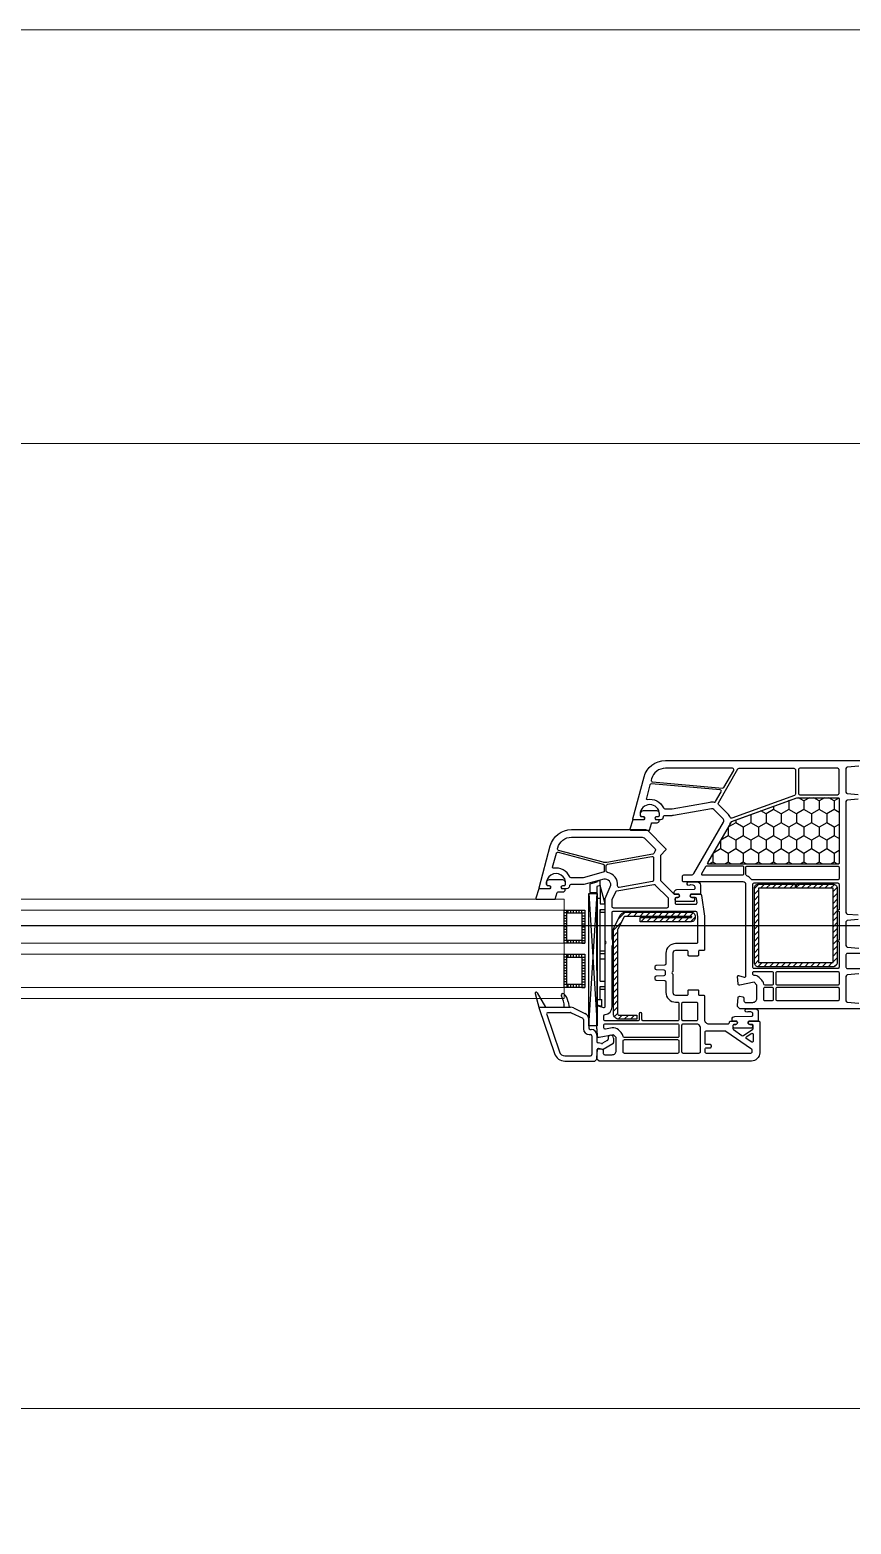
# Model space of a CAD drawing. Header units: inches. Extents: x -21163 to 11874, y -14995 to 6550.
# Drawn here: x -3928 to -3630, y 1119 to 1661 of the extents above; entities that cross this region are included whole.
import ezdxf

# ---------------------------------------------------------------- set-up
doc = ezdxf.new("R2010")
doc.units = ezdxf.units.IN
doc.header["$MEASUREMENT"] = 0
doc.linetypes.add('CONTI', pattern=[0])
doc.linetypes.add('GOST2.303 5', pattern=[24, 20, -1.5, 1, -1.5])
doc.layers.get('0').update_dxf_attribs({"color": 8})
for name, color, linetype in [('axis_dim', 8, 'CONTI'), ('GASKET', 8, 'Continuous'), ('PVC', 8, 'Continuous'), ('STEEL', 8, 'Continuous')]:
    doc.layers.add(name, color=color, linetype=linetype)
for name, color, linetype, lineweight in [('doors_windows', 8, 'Continuous', 5), ('furniture', 8, 'Continuous', 0), ('stair1', 8, 'Continuous', 15)]:
    doc.layers.add(name, color=color, linetype=linetype, lineweight=lineweight)

# ---------------------------------------------------------------- blocks, each defined once
blk = doc.blocks.new('*U13')
at = {"linetype": 'Continuous'}
h = blk.add_hatch(dxfattribs=at)
h.set_pattern_fill('HONEY', color=6, angle=-90, style=0)
h.set_pattern_definition([(270, (672.6262, 52.6428), (-2.74963, -4.7625), [3.175, -6.35]), (150, (672.6262, 52.6428), (-2.74963, 4.7625), [3.175, -6.35]), (210, (672.6262, 52.6428), (-5.49926, -6e-07), [-6.35, 3.175])])
h.paths.add_polyline_path([(544.25, -37.59, -0.57735), (543.82, -36.84), (551.5, -23.53, 0.079163), (551.89, -22.5, -0.259107), (552.21, -22.14), (575.88, -13.52, -0.087489), (576.06, -13.49), (590.77, -13.49, -0.414214), (591.27, -13.99), (591.27, -37.09, -0.414214), (590.77, -37.59)])
at = {"color": 1, "linetype": 'Continuous', "lineweight": 25}
for p, q in [((500.51, -48.17), (503.5, -96.18)), ((500.51, -96.18), (503.5, -48.17))]:
    blk.add_line(p, q, dxfattribs=at)
at = {"color": 1, "linetype": 'Continuous'}
for p, q in [((503.49, -44.14), (500.93, -44.82)), ((500.93, -44.82), (500.93, -47.87)), ((500.93, -47.87), (503.49, -47.87)), ((504.69, -43.52), (503.49, -43.85)), ((503.49, -43.85), (503.49, -44.14)), ((504.69, -45.37), (503.49, -45.65)), ((503.49, -45.65), (503.49, -88.61)), ((504.69, -45.39), (504.69, -43.52)), ((504.69, -45.37), (504.69, -51.97)), ((506.49, -51.97), (504.69, -45.37)), ((504.69, -45.65), (504.69, -51.97)), ((503.49, -49.97), (504.69, -49.97)), ((503.49, -76.2), (503.49, -52)), ((504.69, -51.97), (506.49, -51.97)), ((504.69, -53.97), (504.69, -54.57)), ((504.69, -53.97), (506.49, -53.97)), ((504.69, -79.97), (504.69, -53.97)), ((506.49, -82.97), (506.49, -51.97)), ((504.69, -54.97), (506.49, -54.97)), ((504.69, -68.97), (506.49, -68.97)), ((504.69, -69.97), (506.49, -69.97)), ((504.69, -71.97), (506.49, -71.97)), ((504.69, -79.97), (506.49, -79.97)), ((503.49, -86.67), (505.19, -86.67)), ((504.69, -81.97), (506.49, -81.97)), ((504.69, -86.67), (504.69, -81.97)), ((504.69, -82.97), (506.49, -82.97)), ((505.19, -89.07), (505.19, -86.67)), ((503.49, -88.61), (505.19, -89.07))]:
    blk.add_line(p, q, dxfattribs=at)
at = {"color": 5}
for p, q in [((492.53, -55.28), (491.53, -55.28)), ((492.53, -56.28), (491.53, -56.28)), ((492.53, -57.28), (491.53, -57.28)), ((492.53, -58.28), (491.53, -58.28)), ((492.53, -59.28), (491.53, -59.28)), ((492.53, -55.28), (492.53, -54.28)), ((493.03, -55.28), (493.03, -54.28)), ((494.03, -55.28), (494.03, -54.28)), ((495.03, -55.28), (495.03, -54.28)), ((496.03, -55.28), (496.03, -54.28)), ((497.03, -55.28), (497.03, -54.28)), ((498.03, -55.28), (498.03, -54.28)), ((498.03, -55.28), (499.03, -55.28)), ((498.03, -56.28), (499.03, -56.28)), ((498.03, -57.28), (499.03, -57.28)), ((498.03, -58.28), (499.03, -58.28)), ((498.03, -59.28), (499.03, -59.28)), ((492.53, -60.28), (491.53, -60.28)), ((492.53, -61.28), (491.53, -61.28)), ((492.53, -62.28), (491.53, -62.28)), ((492.53, -63.28), (491.53, -63.28)), ((492.53, -64.28), (491.53, -64.28)), ((498.03, -60.28), (499.03, -60.28)), ((498.03, -61.28), (499.03, -61.28)), ((498.03, -62.28), (499.03, -62.28)), ((498.03, -63.28), (499.03, -63.28)), ((498.03, -64.28), (499.03, -64.28)), ((492.53, -65.28), (491.53, -65.28)), ((492.53, -65.28), (491.53, -65.28)), ((492.53, -66.28), (491.53, -66.28)), ((492.53, -65.28), (492.53, -66.28)), ((492.53, -71.28), (492.53, -70.28)), ((493.03, -66.28), (493.03, -65.28)), ((493.03, -71.28), (493.03, -70.28)), ((494.03, -66.28), (494.03, -65.28)), ((494.03, -71.28), (494.03, -70.28)), ((495.03, -66.28), (495.03, -65.28)), ((495.03, -71.28), (495.03, -70.28)), ((496.03, -66.28), (496.03, -65.28)), ((496.03, -71.28), (496.03, -70.28)), ((497.03, -66.28), (497.03, -65.28)), ((497.03, -71.28), (497.03, -70.28)), ((498.03, -65.28), (499.03, -65.28)), ((498.03, -65.28), (499.03, -65.28)), ((498.03, -65.28), (498.03, -66.28)), ((498.03, -66.28), (499.03, -66.28)), ((498.03, -71.28), (498.03, -70.28)), ((492.53, -71.28), (491.53, -71.28)), ((492.53, -72.28), (491.53, -72.28)), ((492.53, -73.28), (491.53, -73.28)), ((492.53, -74.28), (491.53, -74.28)), ((492.53, -75.28), (491.53, -75.28)), ((498.03, -71.28), (499.03, -71.28)), ((498.03, -72.28), (499.03, -72.28)), ((498.03, -73.28), (499.03, -73.28)), ((498.03, -74.28), (499.03, -74.28)), ((498.03, -75.28), (499.03, -75.28)), ((492.53, -76.28), (491.53, -76.28)), ((492.53, -77.28), (491.53, -77.28)), ((492.53, -78.28), (491.53, -78.28)), ((492.53, -79.28), (491.53, -79.28)), ((492.53, -80.28), (491.53, -80.28)), ((492.53, -81.28), (491.53, -81.28)), ((492.53, -81.28), (491.53, -81.28)), ((492.53, -81.28), (492.53, -82.28)), ((493.03, -82.28), (493.03, -81.28)), ((494.03, -82.28), (494.03, -81.28)), ((495.03, -82.28), (495.03, -81.28)), ((496.03, -82.28), (496.03, -81.28)), ((497.03, -82.28), (497.03, -81.28)), ((498.03, -76.28), (499.03, -76.28)), ((498.03, -77.28), (499.03, -77.28)), ((498.03, -78.28), (499.03, -78.28)), ((498.03, -79.28), (499.03, -79.28)), ((498.03, -80.28), (499.03, -80.28)), ((498.03, -81.28), (499.03, -81.28)), ((498.03, -81.28), (499.03, -81.28)), ((498.03, -81.28), (498.03, -82.28)), ((492.53, -82.28), (491.53, -82.28)), ((498.03, -82.28), (499.03, -82.28))]:
    blk.add_line(p, q, dxfattribs=at)
blk.add_lwpolyline([(543.9, -37.59, -0.57735), (543.64, -37.14), (552.27, -22.19, -0.176327), (552.43, -22.06), (575.92, -13.51, -0.087489), (576.02, -13.49), (590.97, -13.49, -0.414214), (591.27, -13.79), (591.27, -37.29, -0.414214), (590.97, -37.59)], format="xyb", close=True)
at = {"color": 1, "linetype": 'Continuous', "lineweight": 25}
blk.add_lwpolyline([(500.51, -50.18), (500.51, -48.17), (503.5, -48.17), (503.5, -96.18), (500.51, -96.18)], close=True, dxfattribs=at)
at = {"color": 5}
for points in [[(499.03, -66.28), (491.53, -66.28), (491.53, -54.28), (499.03, -54.28)], [(498.03, -65.28), (492.53, -65.28), (492.53, -55.28), (498.03, -55.28)], [(499.03, -82.28), (491.53, -82.28), (491.53, -70.28), (499.03, -70.28)], [(498.03, -81.28), (492.53, -81.28), (492.53, -71.28), (498.03, -71.28)]]:
    blk.add_lwpolyline(points, close=True, dxfattribs=at)
at = {"layer": 'doors_windows', "color": 5}
for points in [[(100, -50.28), (491.53, -50.28), (491.53, -54.28), (100, -54.28)], [(100, -66.28), (491.53, -66.28), (491.53, -70.28), (100, -70.28)], [(100, -82.28), (491.53, -82.28), (491.53, -86.28), (100, -86.28)]]:
    blk.add_lwpolyline(points, close=True, dxfattribs=at)
at = {"layer": 'GASKET'}
for p, q in [((481.06, -84.5), (482.5, -89.88)), ((481.79, -84.2), (484.79, -89.5)), ((493.04, -87.48), (493.4, -89.5))]:
    blk.add_line(p, q, dxfattribs=at)
at = {"layer": 'GASKET', "color": 5, "linetype": 'Continuous'}
for points in [[(525.35, -22.56, 0.414214), (526.05, -21.86), (526.05, -21.76, 0.414214), (525.75, -21.46), (524.9, -21.46), (524.73, -21.16, -0.57735), (525.25, -20.26), (525.7, -20.26, 0.414214), (526.2, -19.76), (526.2, -19.46, 0.020024), (526.19, -19.18, 0.390947), (525.19, -18.26), (520.21, -18.26, 0.390947), (519.21, -19.18), (519.2, -19.46), (519.2, -19.76, 0.414214), (519.7, -20.26), (520.15, -20.26, -0.57735), (520.67, -21.16), (520.49, -21.46), (516.45, -21.46), (515.43, -24.85, 0.502334), (515.72, -25.23), (522.48, -25.23), (523.21, -22.8, -0.349418), (523.51, -22.56)], [(491.25, -47.61, 0.414214), (491.95, -46.91), (491.95, -46.81, 0.414214), (491.65, -46.51), (490.8, -46.51), (490.63, -46.21, -0.57735), (491.15, -45.31), (491.6, -45.31, 0.414214), (492.1, -44.81), (492.1, -44.51, 0.020024), (492.09, -44.23, 0.390947), (491.09, -43.31), (486.11, -43.31, 0.390947), (485.11, -44.23), (485.1, -44.51), (485.1, -44.81, 0.414214), (485.6, -45.31), (486.05, -45.31, -0.57735), (486.57, -46.21), (486.39, -46.51), (482.35, -46.51), (481.33, -49.9, 0.502334), (481.62, -50.28), (488.38, -50.28), (489.11, -47.85, -0.349418), (489.4, -47.61)], [(538.37, -49.68, -0.414214), (538.87, -50.18, -0.054959), (538.78, -50.94, -0.351258), (538.59, -51.1), (532.15, -51.1, -0.351258), (531.95, -50.94, -0.054959), (531.87, -50.18, -0.414214), (532.37, -49.68), (532.82, -49.68, 0.57735), (533.34, -48.78), (533.16, -48.48), (531.7, -48.48, -0.414214), (531.5, -48.28), (531.5, -47.81, -0.407864), (532.48, -46.81), (538.69, -46.68, 0.433601), (539.08, -46.24), (539.05, -45.92, 0.363714), (538.33, -45.19), (537.36, -45.11, 0.169782), (537.17, -45.16, -1.241435), (536.72, -43.99), (539.81, -43.99, -0.414214), (541.01, -45.19), (541.01, -48.18, -0.414214), (540.71, -48.48), (537.57, -48.48), (537.4, -48.78, 0.57735), (537.92, -49.68)], [(559.35, -95.68, -0.414214), (559.85, -96.18, -0.054959), (559.77, -96.94, -0.351258), (559.58, -97.1), (553.13, -97.1, -0.351258), (552.94, -96.94, -0.054959), (552.85, -96.18, -0.414214), (553.35, -95.68), (553.8, -95.68, 0.57735), (554.32, -94.78), (554.15, -94.48), (552.69, -94.48, -0.414214), (552.49, -94.28), (552.49, -93.81, -0.407864), (553.47, -92.81), (559.68, -92.68, 0.433601), (560.07, -92.24), (560.04, -91.92, 0.363714), (559.31, -91.19), (558.35, -91.11, 0.169782), (558.16, -91.16, -1.241435), (557.7, -89.99), (560.79, -89.99, -0.414214), (561.99, -91.19), (561.99, -94.18, -0.414214), (561.69, -94.48), (558.56, -94.48), (558.39, -94.78, 0.57735), (558.9, -95.68)]]:
    blk.add_lwpolyline(points, format="xyb", close=True, dxfattribs=at)
at = {"layer": 'GASKET'}
for centre, radius, start, end in [((481.45, -84.4), 0.4, 29.4867, 195), ((491.09, -85.1), 0.6, 47.514, 209.42), ((483.6, -89.32), 8, 0, 29.42), ((488.12, -88.34), 5, 10, 47.514)]:
    blk.add_arc(centre, radius, start, end, dxfattribs=at)
at = {"layer": 'PVC'}
for p, q in [((482.49, -89.8), (482.49, -89.8)), ((482.51, -89.9), (488.07, -106.29)), ((482.79, -89.5), (493.94, -89.5)), ((485.25, -92.06), (489.87, -105.68)), ((485.72, -91.4), (493.94, -91.4)), ((491.6, -89.32), (491.6, -89.5)), ((494.16, -91.45), (498.31, -93.47)), ((494.99, -89.74), (499.14, -91.76)), ((498.59, -93.92), (498.59, -97.3)), ((500.49, -93.92), (500.49, -97)), ((500.99, -97.5), (501.39, -97.5)), ((500.69, -99.4), (501.09, -99.4)), ((501.59, -99.9), (501.59, -106.6)), ((503.49, -99.6), (503.49, -101.91)), ((505.14, -102.62), (503.9, -102.4)), ((507.24, -101.55), (505.48, -102.56)), ((509.24, -102.7), (505.69, -104.75)), ((507.49, -100.65), (507.49, -101.11)), ((509.49, -100.65), (509.49, -102.27)), ((491.77, -107.1), (501.09, -107.1)), ((502.74, -109), (503.49, -108.25)), ((503.49, -104.96), (503.49, -108.25)), ((505.69, -104.75), (504.08, -104.47)), ((491.86, -109), (502.74, -109))]:
    blk.add_line(p, q, dxfattribs=at)
for points in [[(598.46, -2), (594.25, -2.37, 0.388879), (593.79, -2.87), (593.79, -11.46, 0.388879), (594.25, -11.96), (598.16, -12.3, 0.700208)], [(598.16, -14), (594.25, -14.34, 0.388879), (593.79, -14.84), (593.79, -55.16, 0.388879), (594.25, -55.66), (598.16, -56, 0.700208)], [(598.16, -57.7), (594.25, -58.04, 0.388879), (593.79, -58.54), (593.79, -67.13, 0.388879), (594.25, -67.63), (598.46, -68, 0.700208)], [(599.99, -70), (594.29, -70, 0.414214), (593.79, -70.5), (593.79, -74.9, 0.414214), (594.29, -75.4), (599.99, -75.4, -0.414214)], [(598.46, -77.4), (594.25, -77.77, 0.388879), (593.79, -78.27), (593.79, -87.13, 0.388879), (594.25, -87.63), (598.46, -88, 0.700208)], [(599.99, -90), (555.24, -90), (554.49, -89.25), (554.49, -88.75), (554.67, -85.97, -0.446275), (555.26, -85.51), (556.38, -85.7, -0.36397), (556.79, -86.2), (556.79, -87.2, 0.414214), (557.29, -87.7), (559.99, -87.7, 0.414214), (561.49, -86.2), (561.49, -81.43), (560.49, -80.43), (555.27, -81.49, -0.454146), (554.67, -81.03), (554.49, -78.32, -0.51393), (554.87, -78.01), (556.86, -78.54, 0.493145), (557.49, -78.06), (557.49, -45, 0.414214), (556.49, -44), (534.99, -44, -0.414214), (534.49, -43.5), (534.49, -42, -0.414214), (534.99, -41.5), (537.69, -41.5, 0.267949), (538.56, -41), (549.36, -22.29, 0.339454), (549.2, -21.09), (545.91, -17.8, 0.245592), (545.02, -17.52), (531.19, -19.95, -0.043661), (530.67, -20), (527.99, -20, 0.414214), (527.49, -20.5, -0.414214), (526.49, -21.5), (524.84, -21.5), (524.67, -21.2, -0.57735), (525.19, -20.3), (525.64, -20.3, 0.414214), (526.14, -19.8), (526.14, -19.5, 1), (519.14, -19.5), (519.14, -19.8, 0.414214), (519.64, -20.3), (520.09, -20.3, -0.57735), (520.61, -21.2), (520.44, -21.5), (516.79, -21.5, -0.493145), (516.5, -21.12), (520.57, -5.93, -0.339454), (528.3, 0), (599.99, 0, -0.414214)]]:
    blk.add_lwpolyline(points, format="xyb", dxfattribs=at)
for points in [[(552.62, -2.8), (528.3, -2.8, 0.339454), (523.28, -6.65), (523.15, -7.12, 0.466308), (523.59, -7.75), (549.02, -9.97, 0.291473), (549.49, -9.72), (553.06, -3.55, 0.57735)], [(574.94, -2.8, -0.414214), (575.44, -3.3), (575.44, -12.18, -0.315299), (575.11, -12.65), (552.42, -20.91, -0.415199), (551.78, -20.61, 0.110369), (550.96, -19.32), (547.6, -15.95, -0.339454), (547.52, -15.35), (554.62, -3.05, -0.267949), (555.05, -2.8)], [(576.54, -3.3), (576.54, -11.9, 0.414214), (577.04, -12.4), (590.79, -12.4, 0.414214), (591.29, -11.9), (591.29, -3.3, 0.414214), (590.79, -2.8), (577.04, -2.8, 0.414214)], [(548.17, -10.6), (523.23, -8.42, 0.36397), (522.7, -8.79), (521.39, -13.7, 0.546119), (521.73, -14.08, -0.339137), (527.64, -17.21, 0.293253), (528.09, -17.5), (530.71, -17.5), (544.59, -15.05, -0.100742), (545.99, -15.09, 0.329802), (546.53, -14.85), (548.55, -11.35, 0.548619)], [(575.99, -13.5), (590.79, -13.5, -0.414214), (591.29, -14), (591.29, -37.1, -0.414214), (590.79, -37.6), (544.27, -37.6, -0.57735), (543.84, -36.85), (551.52, -23.54, 0.079163), (551.91, -22.51, -0.259107), (552.23, -22.15)], [(556.29, -38.3), (543.29, -38.3, 0.267949), (542.86, -38.55), (541.41, -41.05, 0.57735), (541.67, -41.5), (556.29, -41.5, 0.414214), (556.79, -41), (556.79, -38.8, 0.414214)], [(590.79, -38.3, -0.414214), (591.29, -38.8), (591.29, -42.8, -0.414214), (590.79, -43.3), (559.83, -43.3, -0.252264), (559.41, -43.08, 0.152167), (557.8, -41.76, -0.305615), (557.49, -41.29), (557.49, -38.8, -0.414214), (557.99, -38.3)], [(590.79, -44.4, -0.414214), (591.29, -44.9), (591.29, -54.1, 1), (591.29, -54.7), (591.29, -65.1, 1), (591.29, -65.7), (591.29, -74.9, -0.414214), (590.79, -75.4), (560.49, -75.4, -0.414214), (559.99, -74.9), (559.99, -44.9, -0.414214), (560.49, -44.4)], [(566.89, -76.5, -0.414214), (567.39, -77), (567.39, -81, -0.414214), (566.89, -81.5), (564.46, -81.5, -0.372896), (563.96, -81.07, 0.161969), (563.26, -79.66), (562.26, -78.66, 0.198912), (560.49, -77.93, -0.414214), (559.99, -77.43), (559.99, -77, -0.414214), (560.49, -76.5)], [(590.79, -76.5, -0.414214), (591.29, -77), (591.29, -81, -0.414214), (590.79, -81.5), (568.99, -81.5, -0.414214), (568.49, -81), (568.49, -77, -0.414214), (568.99, -76.5)], [(566.89, -82.2, -0.414214), (567.39, -82.7), (567.39, -86.7, -0.414214), (566.89, -87.2), (564.49, -87.2, -0.414214), (563.99, -86.7), (563.99, -82.7, -0.414214), (564.49, -82.2)], [(590.79, -82.2, -0.414214), (591.29, -82.7), (591.29, -86.7, -0.414214), (590.79, -87.2), (568.99, -87.2, -0.414214), (568.49, -86.7), (568.49, -82.7, -0.414214), (568.99, -82.2)]]:
    blk.add_lwpolyline(points, format="xyb", close=True, dxfattribs=at)
at = {"layer": 'PVC', "linetype": 'Continuous', "lineweight": 25}
for points in [[(504.24, -109), (503.49, -108.25), (503.49, -107.75), (503.67, -104.97, -0.446275), (504.26, -104.51), (505.38, -104.7, -0.36397), (505.79, -105.2), (505.79, -106.2, 0.414214), (506.29, -106.7), (508.99, -106.7, 0.414214), (510.49, -105.2), (510.49, -100.43), (509.49, -99.43), (504.27, -100.49, -0.454146), (503.67, -100.03), (503.5, -97.41, -0.016582), (503.49, -97.21), (503.49, -89.3, -0.493145), (503.87, -89.01), (505.86, -89.54, 0.493145), (506.49, -89.06), (506.49, -66.71, -0.201513), (506.64, -66.36, 0.420084), (506.64, -65.64, -0.201513), (506.49, -65.29), (506.49, -50), (508.32, -45.8, 0.628383), (505.97, -43.07), (498.76, -45), (493.99, -45, 0.414214), (493.49, -45.5, -0.414214), (492.49, -46.5), (490.84, -46.5), (490.67, -46.2, -0.57735), (491.19, -45.3), (491.63, -45.3, 0.38517), (492.12, -44.85, 1.105542), (485.16, -44.85, 0.38517), (485.66, -45.3), (486.09, -45.3, -0.57735), (486.61, -46.2), (486.44, -46.5), (482.79, -46.5, -0.493145), (482.5, -46.12), (486.57, -30.93, -0.339454), (494.3, -25), (521.08, -25, -0.198912), (521.78, -25.29), (528.34, -31.85, -0.414214), (528.34, -32.56), (526.64, -34.27, 0.198912), (526.49, -34.62), (526.49, -43.29, 0.198912), (526.64, -43.65), (531.34, -48.35, 0.198912), (531.7, -48.5), (533.14, -48.5), (533.31, -48.8, -0.57735), (532.79, -49.7), (532.29, -49.7, 0.414214), (531.79, -50.2), (531.79, -51.6, 0.414214), (532.29, -52.1), (539.28, -52.1, 0.455633), (539.77, -51.53), (539.58, -50.13, 0.373972), (539.08, -49.7), (537.89, -49.7, -0.57735), (537.37, -48.8), (537.54, -48.5), (540.93, -48.5, -0.373885), (541.43, -48.93), (542.49, -56.5), (542.49, -68.6, -0.414214), (542.19, -68.9), (540.59, -68.9, 0.414214), (540.29, -69.2), (540.29, -70.6, -0.414214), (539.99, -70.9), (536.89, -70.9, -0.414214), (536.59, -70.6), (536.59, -69.4, 0.414214), (536.09, -68.9), (531.99, -68.9, 0.414214), (530.99, -69.9), (530.99, -76.29, -0.201513), (530.84, -76.64, 0.420084), (530.84, -77.36, -0.201513), (530.99, -77.71), (530.99, -84.1, 0.414214), (531.99, -85.1), (536.09, -85.1, 0.414214), (536.59, -84.6), (536.59, -83.4, -0.414214), (536.89, -83.1), (539.99, -83.1, -0.414214), (540.29, -83.4), (540.29, -84.8, 0.414214), (540.59, -85.1), (542.19, -85.1, -0.414214), (542.49, -85.4), (542.49, -94, 0.414214), (543.99, -95.5), (550.99, -95.5, 0.414214), (551.49, -95, -0.414214), (551.99, -94.5), (554.14, -94.5), (554.31, -94.8, -0.57735), (553.79, -95.7), (553.29, -95.7, 0.414214), (552.79, -96.2), (552.79, -97.17, 0.244698), (553, -97.58), (556.05, -99.72, 0.315299), (556.63, -99.72), (559.98, -97.37, 0.244698), (560.19, -96.96), (560.19, -96.2, 0.414214), (559.69, -95.7), (558.89, -95.7, -0.57735), (558.37, -94.8), (558.54, -94.5), (562.19, -94.5, -0.414214), (562.49, -94.8), (562.49, -106, -0.414214), (559.49, -109)], [(507.01, -36.95, -0.109518), (505.71, -36.9), (489.55, -32.57, -0.414214), (489.2, -31.95), (489.28, -31.65, -0.339454), (494.3, -27.8), (519.92, -27.8, -0.198912), (520.62, -28.09), (524.61, -32.08, -0.382222), (524.65, -32.75, 0.088112), (524.15, -33.67, -0.274835), (523.76, -34)], [(494.09, -42.5, -0.293253), (493.64, -42.21, 0.339137), (487.73, -39.08, -0.546119), (487.39, -38.7), (488.76, -33.6, -0.414214), (489.37, -33.24), (505.77, -37.64, -0.339454), (506.14, -38.12), (506.14, -40.05, -0.339454), (505.77, -40.53), (498.5, -42.48, -0.065543), (498.37, -42.5)], [(511.55, -46.01, -0.498043), (510.97, -45.46, 0.394481), (507.26, -40.57, -0.365019), (506.84, -40.07), (506.84, -38.12, -0.36397), (507.25, -37.62), (523.4, -34.77, -0.466308), (523.99, -35.27), (523.99, -43.39, -0.36397), (523.58, -43.89)], [(509.49, -53.5, -0.414214), (508.99, -53), (508.99, -50.63, -0.103244), (509.03, -50.43), (510.28, -47.58, -0.251284), (510.65, -47.28), (524.11, -44.91, -0.28183), (524.6, -45.1, 0.034736), (524.87, -45.41), (529.14, -49.69, -0.198912), (529.29, -50.04), (529.29, -53, -0.414214), (528.79, -53.5)], [(520.29, -94.4, -0.414214), (519.79, -93.9), (519.79, -91.9, 1), (518.79, -91.9), (518.79, -93.9, -0.414214), (518.29, -94.4), (506.49, -94.4, -0.414214), (505.99, -93.9), (505.99, -92.61, -0.387795), (506.44, -92.11, 0.387795), (508.99, -89.32), (508.99, -67.31, 0.229416), (508.99, -64.69), (508.99, -55.1, -0.414214), (509.49, -54.6), (539.26, -54.6, -0.373972), (539.76, -55.03), (539.99, -56.64, -0.034844), (539.99, -56.71), (539.99, -65.9, -0.414214), (539.49, -66.4), (531.99, -66.4, 0.414214), (528.49, -69.9), (528.49, -73.72, -0.39896), (528.02, -74.22), (524.96, -74.38, 0.39896), (524.49, -74.87), (524.49, -75.31, 0.39896), (524.96, -75.8), (527.76, -75.95, -0.442836), (528.23, -76.52, 0.074681), (528.23, -77.48, -0.442836), (527.76, -78.05), (524.96, -78.2, 0.39896), (524.49, -78.69), (524.49, -79.13, 0.39896), (524.96, -79.62), (528.02, -79.78, -0.39896), (528.49, -80.28), (528.49, -84.1, 0.414214), (531.99, -87.6), (532.69, -87.6, -0.414214), (533.19, -88.1), (533.19, -93.9, -0.414214), (532.69, -94.4)], [(534.79, -94.4, -0.414214), (534.29, -93.9), (534.29, -88.1, -0.414214), (534.79, -87.6), (539.49, -87.6, -0.414214), (539.99, -88.1), (539.99, -93.9, -0.414214), (539.49, -94.4)], [(513.46, -100.5, -0.372896), (512.96, -100.07, 0.161969), (512.26, -98.66), (511.26, -97.66, 0.251647), (508.99, -96.98), (506.59, -97.47, -0.4743), (505.99, -96.98), (505.99, -96, -0.414214), (506.49, -95.5), (532.69, -95.5, -0.414214), (533.19, -96), (533.19, -100, -0.414214), (532.69, -100.5)], [(534.79, -106.2, -0.414214), (534.29, -105.7), (534.29, -96, -0.414214), (534.79, -95.5), (539.96, -95.5, -0.284915), (540.41, -95.78, 0.045769), (540.79, -96.4, -0.162278), (540.89, -96.7), (540.89, -105.7, -0.414214), (540.39, -106.2)], [(513.49, -106.2, -0.414214), (512.99, -105.7), (512.99, -101.7, -0.414214), (513.49, -101.2), (532.69, -101.2, -0.414214), (533.19, -101.7), (533.19, -105.7, -0.414214), (532.69, -106.2)], [(543.19, -106.2, -0.414214), (542.69, -105.7), (542.69, -104.7, -0.414214), (543.19, -104.2), (544.49, -104.2, 0.414214), (544.99, -103.7), (544.99, -103.5, 0.414214), (544.49, -103), (543.19, -103, -0.414214), (542.69, -102.5), (542.69, -98.49, -0.436376), (543.23, -97.99, 0.01877), (543.49, -98), (549.96, -98, -0.153915), (550.24, -98.09), (559.48, -104.56, -0.244698), (559.69, -104.97), (559.69, -105.7, -0.414214), (559.19, -106.2)], [(557.8, -100.94, -0.520567), (557.8, -100.12), (559.4, -98.99, -0.606815), (560.19, -99.4), (560.19, -101.65, -0.606815), (559.4, -102.06)]]:
    blk.add_lwpolyline(points, format="xyb", close=True, dxfattribs=at)
at = {"layer": 'PVC'}
for centre, radius, start, end in [((482.79, -89.8), 0.3, 90, 198.7481), ((485.72, -91.9), 0.5, 90, 198.7481), ((493.94, -91.9), 2.4, 64.0795, 90), ((493.94, -91.9), 0.5, 64.0795, 90), ((498.09, -93.92), 2.4, 0, 64.0795), ((498.09, -93.92), 0.5, 0, 64.0795), ((500.69, -97.3), 2.1, 180, 270), ((500.99, -97), 0.5, 180, 270), ((501.39, -99.6), 2.1, 0, 90), ((501.09, -99.9), 0.5, 0, 90), ((503.99, -101.91), 0.5, 180, 260), ((505.23, -102.13), 0.5, 260, 300), ((506.99, -101.11), 0.5, 300, 0), ((508.49, -100.65), 1, 0, 180), ((508.99, -102.27), 0.5, 300, 0), ((491.86, -105), 4, 198.7481, 270), ((491.86, -105), 2.1, 198.7481, 270), ((501.09, -106.6), 0.5, 270, 0), ((503.99, -104.96), 0.5, 80, 180)]:
    blk.add_arc(centre, radius, start, end, dxfattribs=at)
at = {"layer": 'STEEL', "color": 5, "linetype": 'Continuous'}
for p, q in [((562.15, -44.8), (560.59, -46.36)), ((562.09, -46.98), (560.59, -48.48)), ((564.27, -44.8), (562.77, -46.3)), ((566.39, -44.8), (564.89, -46.3)), ((568.51, -44.8), (567.01, -46.3)), ((570.63, -44.8), (569.13, -46.3)), ((572.75, -44.8), (571.25, -46.3)), ((574.87, -44.8), (573.37, -46.3)), ((577, -44.8), (575.84, -45.95)), ((579.12, -44.8), (577.62, -46.3)), ((581.24, -44.8), (579.74, -46.3)), ((583.36, -44.8), (581.86, -46.3)), ((585.48, -44.8), (583.98, -46.3)), ((587.6, -44.8), (586.1, -46.3)), ((589.62, -44.9), (588.22, -46.3)), ((590.57, -46.07), (589.09, -47.55)), ((590.59, -48.17), (589.09, -49.67)), ((562.09, -49.1), (560.59, -50.6)), ((562.09, -51.22), (560.59, -52.72)), ((562.09, -53.34), (560.59, -54.84)), ((590.59, -50.3), (589.09, -51.8)), ((590.59, -52.42), (589.09, -53.92)), ((512.32, -58.68), (509.47, -61.53)), ((513.71, -55.03), (511.23, -57.51)), ((515.97, -55.03), (514.47, -56.53)), ((518.23, -55.03), (516.73, -56.53)), ((520.5, -55.03), (519, -56.53)), ((520.91, -56.87), (519.34, -58.45)), ((522.76, -55.03), (521.26, -56.53)), ((523.18, -56.87), (521.6, -58.45)), ((525.02, -55.03), (523.52, -56.53)), ((525.44, -56.87), (523.86, -58.45)), ((527.29, -55.03), (525.79, -56.53)), ((527.7, -56.87), (526.12, -58.45)), ((529.55, -55.03), (528.05, -56.53)), ((529.97, -56.87), (528.39, -58.45)), ((531.81, -55.03), (530.31, -56.53)), ((532.23, -56.87), (530.65, -58.45)), ((534.07, -55.03), (532.57, -56.53)), ((534.49, -56.87), (532.91, -58.45)), ((536.34, -55.03), (534.84, -56.53)), ((536.75, -56.87), (535.17, -58.45)), ((538.39, -55.24), (537.1, -56.53)), ((539.12, -56.78), (537.44, -58.45)), ((562.09, -55.46), (560.59, -56.96)), ((562.09, -57.58), (560.59, -59.08)), ((590.59, -54.54), (589.09, -56.04)), ((590.59, -56.66), (589.09, -58.16)), ((590.59, -58.78), (589.09, -60.28)), ((510.97, -62.3), (509.47, -63.8)), ((510.97, -64.56), (509.47, -66.06)), ((562.09, -59.7), (560.59, -61.2)), ((562.09, -61.83), (560.59, -63.33)), ((562.09, -63.95), (560.59, -65.45)), ((590.59, -60.9), (589.09, -62.4)), ((590.59, -63.02), (589.09, -64.52)), ((510.97, -66.82), (509.47, -68.32)), ((510.97, -69.08), (509.47, -70.58)), ((562.09, -66.07), (560.59, -67.57)), ((562.09, -68.19), (560.59, -69.69)), ((562.09, -70.31), (560.59, -71.81)), ((590.59, -65.15), (589.09, -66.65)), ((590.59, -67.27), (589.09, -68.77)), ((590.59, -69.39), (589.09, -70.89)), ((510.97, -71.35), (509.47, -72.85)), ((510.97, -73.61), (509.47, -75.11)), ((562.09, -72.43), (560.69, -73.83)), ((563.34, -73.3), (561.86, -74.78)), ((565.47, -73.3), (563.97, -74.8)), ((567.59, -73.3), (566.09, -74.8)), ((569.71, -73.3), (568.21, -74.8)), ((571.83, -73.3), (570.33, -74.8)), ((573.95, -73.3), (572.45, -74.8)), ((576.07, -73.3), (574.57, -74.8)), ((578.19, -73.3), (576.69, -74.8)), ((580.32, -73.3), (578.82, -74.8)), ((582.44, -73.3), (580.94, -74.8)), ((584.56, -73.3), (583.06, -74.8)), ((586.68, -73.3), (585.18, -74.8)), ((588.8, -73.3), (587.3, -74.8)), ((590.59, -71.51), (589.09, -73.01)), ((590.54, -73.68), (589.47, -74.75)), ((510.97, -75.87), (509.47, -77.37)), ((510.97, -78.13), (509.47, -79.63)), ((510.97, -80.4), (509.47, -81.9)), ((510.97, -82.66), (509.47, -84.16)), ((510.97, -84.92), (509.47, -86.42)), ((510.97, -87.19), (509.47, -88.69)), ((510.97, -89.45), (509.47, -90.95)), ((510.97, -91.71), (509.78, -92.9)), ((512.61, -92.33), (511.14, -93.8)), ((514.88, -92.33), (513.38, -93.83)), ((517.14, -92.33), (515.64, -93.83)), ((517.97, -93.76), (517.9, -93.83))]:
    blk.add_line(p, q, dxfattribs=at)
blk.add_lwpolyline([(575.84, -46.3), (575.84, -44.8), (589.09, -44.8, -0.414214), (590.59, -46.3), (590.59, -73.3, -0.414214), (589.09, -74.8), (562.09, -74.8, -0.414214), (560.59, -73.3), (560.59, -46.3, -0.414214), (562.09, -44.8), (575.34, -44.8), (575.34, -46.3), (562.09, -46.3), (562.09, -73.3), (589.09, -73.3), (589.09, -46.3)], format="xyb", close=True, dxfattribs=at)
at = {"layer": 'STEEL', "linetype": 'Continuous'}
blk.add_lwpolyline([(509.47, -91.83), (509.47, -61.5, -0.116434), (509.68, -60.61), (511.92, -56.13, -0.284079), (513.7, -55.03), (537.62, -55.03, -0.414214), (539.12, -56.53), (539.12, -56.95, -0.414214), (537.62, -58.45), (519.11, -58.45), (519.11, -56.87), (537.71, -56.87, 0.940252), (537.73, -56.53), (513.83, -56.53, 0.228035), (513.26, -56.81), (511.02, -61.28, 0.116434), (510.97, -61.5), (510.97, -91.83, 0.414214), (511.47, -92.33), (517.97, -92.33), (517.97, -93.83), (511.47, -93.83, -0.414214)], format="xyb", close=True, dxfattribs=at)

msp = doc.modelspace()

# ---------------------------------------------------------------- linework, layer by layer
at = {"layer": 'axis_dim', "linetype": 'GOST2.303 5', "lineweight": 25, "ltscale": 100}
msp.add_lwpolyline([(-3500.58, 1336), (-9250.59, 1336)], dxfattribs=at)
at = {"layer": 'doors_windows', "lineweight": 20, "ltscale": 50}
msp.add_lwpolyline([(-4225.59, 1511), (-3625.57, 1511), (-3625.57, 1161), (-4225.59, 1161)], close=True, dxfattribs=at)
at = {"layer": 'furniture'}
msp.add_lwpolyline([(-2345.57, -1263.98), (-2345.56, 1161.01), (-4275.59, 1161), (-4275.59, 561), (-2945.57, 560.94), (-2945.57, -1263.95), (-2345.57, -1263.95)], dxfattribs=at)
at = {"layer": 'stair1', "ltscale": 75}
msp.add_lwpolyline([(-13825.59, 1661), (-2250.39, 1661)], dxfattribs=at)

# ---------------------------------------------------------------- block references
at = {"ltscale": 100}
msp.add_blockref('*U13', (-4225.59, 1396), dxfattribs=at)

doc.saveas('drawing.dxf')
